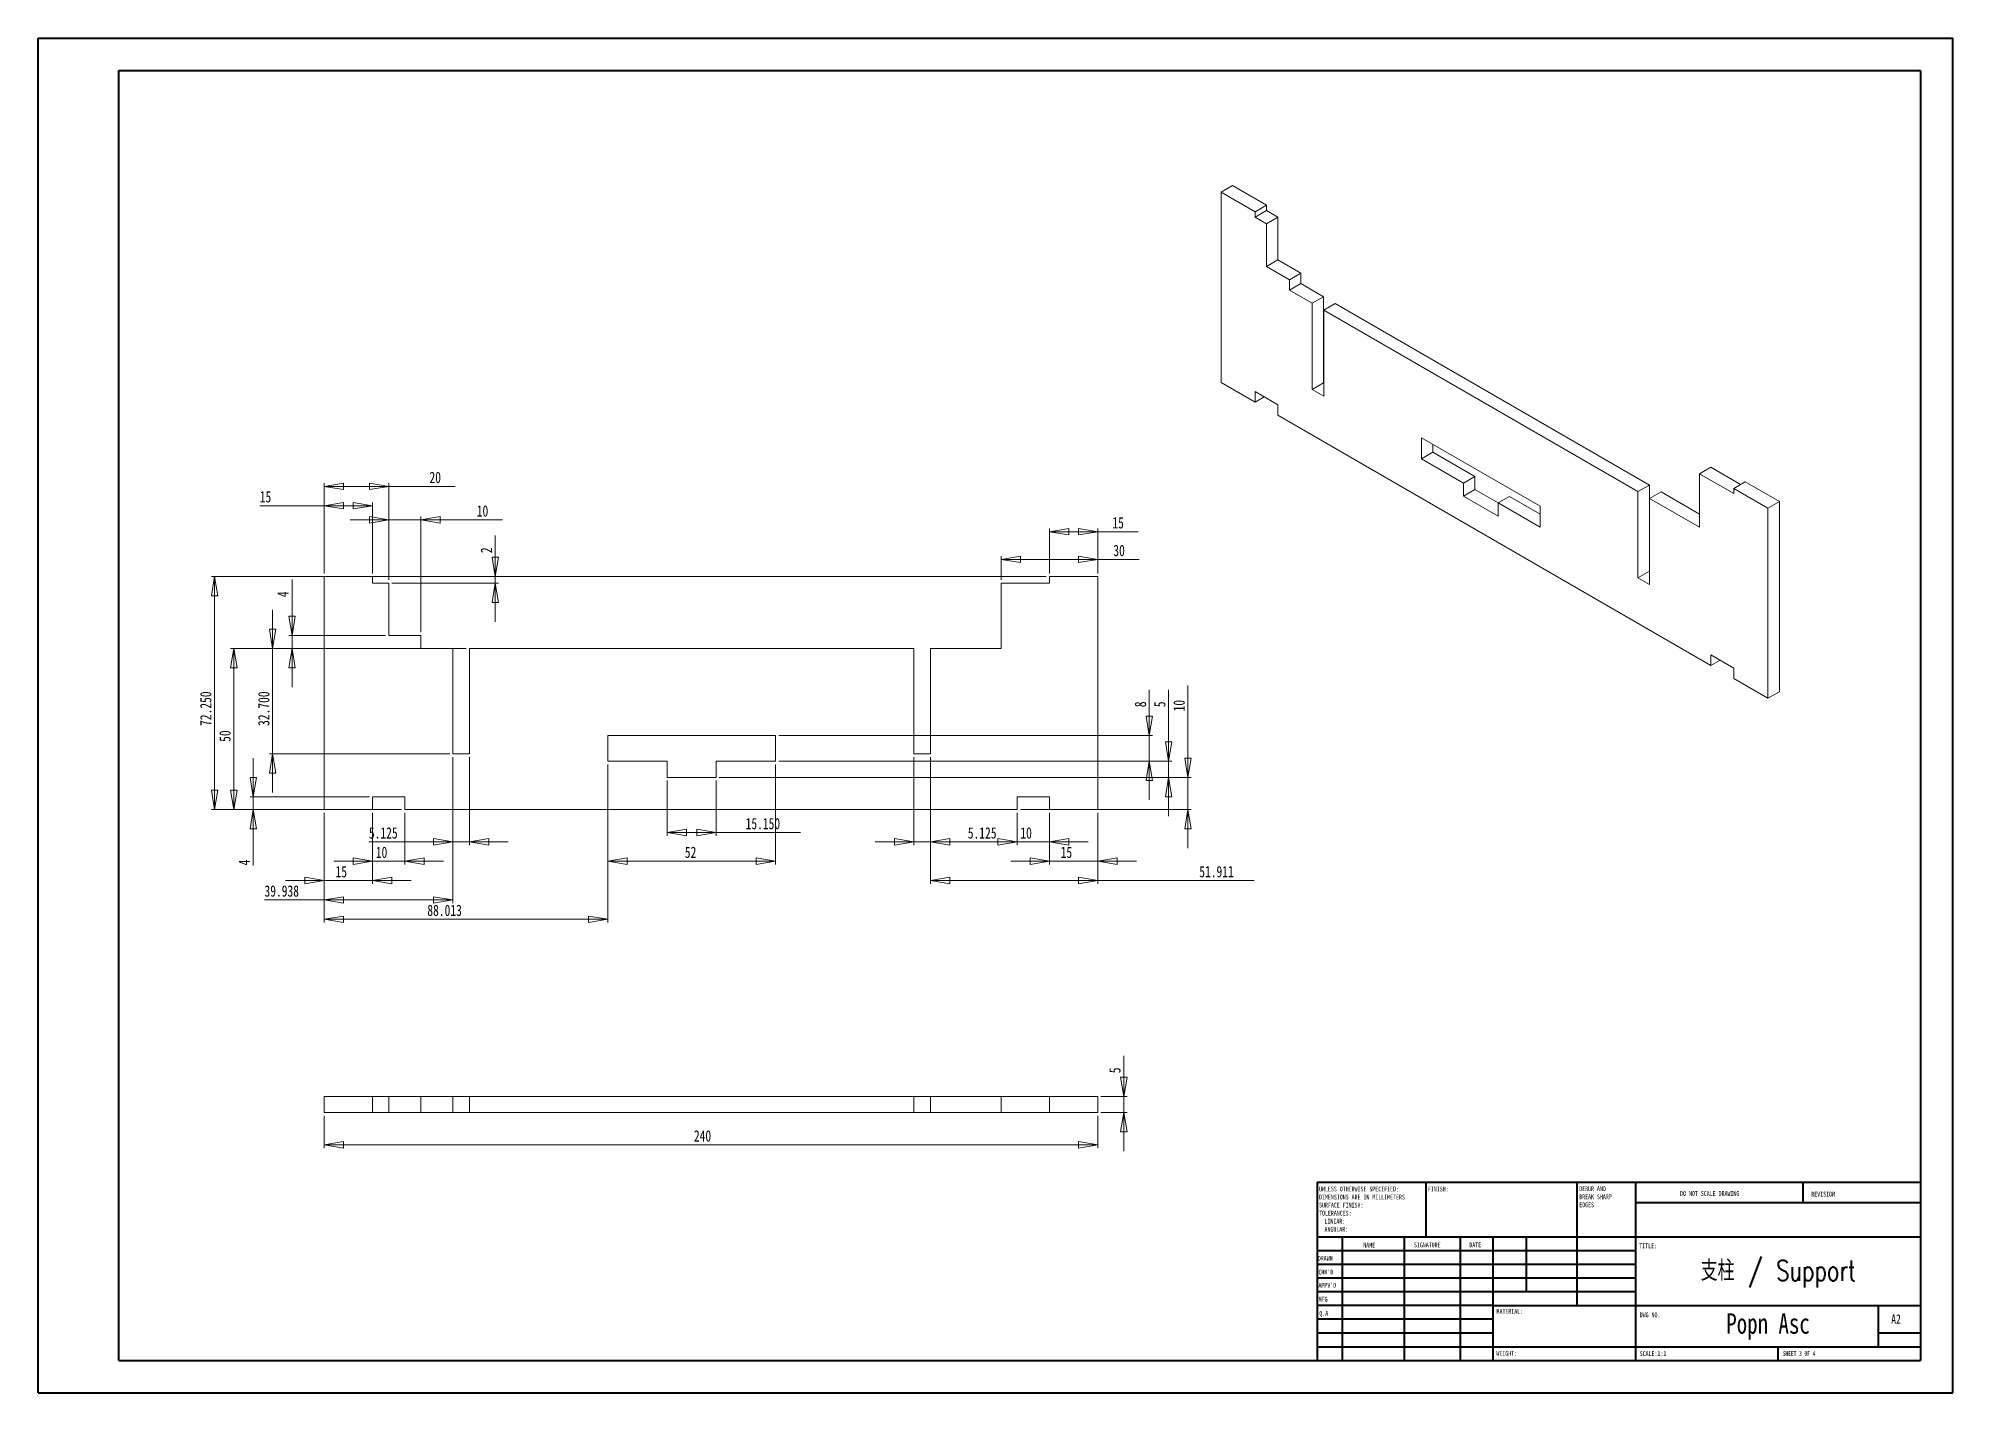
# Model space of a CAD drawing. Header units: millimetres. Extents: x 0 to 594, y 0 to 420.
import ezdxf

# ---------------------------------------------------------------- set-up
doc = ezdxf.new("R2010")
doc.units = ezdxf.units.MM
doc.styles.add('SLDTEXTSTYLE0', font='TXT', dxfattribs={"width": 0.75, "bigfont": 'bigfont'})
doc.styles.add('SLDTEXTSTYLE1', font='TXT', dxfattribs={"width": 0.75})
doc.styles.add('SLDTEXTSTYLE2', font='TXT', dxfattribs={"width": 0.6875})
doc.dimstyles.new('SLDDIMSTYLE0', dxfattribs={"dimtxt": 3.5, "dimasz": 6, "dimexe": 0, "dimexo": 0.0625, "dimgap": 0.875, "dimtad": 1, "dimrnd": 1e-09, "dimzin": 12, "dimdsep": 46, "dimtxsty": 'SLDTEXTSTYLE1', "dimblk1": 'CLOSED', "dimblk2": 'CLOSED', "dimsah": 1, "dimcen": 0.09, "dimadec": 0, "dimazin": 3, "dimtfac": 1, "dimtofl": 0, "dimtmove": 0, "dimatfit": 3, "dimldrblk": 'CLOSED', "dimfxl": 1, "dimfrac": 2, "dimtolj": 1, "dimtzin": 12, "dimarcsym": 0})
doc.dimstyles.new('SLDDIMSTYLE1', dxfattribs={"dimtxt": 3.5, "dimasz": 6, "dimexe": 0, "dimexo": 0.0625, "dimgap": 0.875, "dimtad": 1, "dimrnd": 1e-09, "dimzin": 4, "dimdsep": 46, "dimtxsty": 'SLDTEXTSTYLE1', "dimblk1": 'CLOSED', "dimblk2": 'CLOSED', "dimsah": 1, "dimcen": 0.09, "dimadec": 0, "dimazin": 1, "dimtfac": 1, "dimtofl": 0, "dimtmove": 0, "dimatfit": 3, "dimldrblk": 'CLOSED', "dimfxl": 1, "dimfrac": 2, "dimtolj": 1, "dimtzin": 12, "dimarcsym": 0})
doc.dimstyles.new('SLDDIMSTYLE2', dxfattribs={"dimtxt": 3.5, "dimasz": 6, "dimexe": 0, "dimexo": 0.0625, "dimgap": 0.875, "dimtad": 1, "dimrnd": 1e-09, "dimzin": 12, "dimdsep": 46, "dimtxsty": 'SLDTEXTSTYLE1', "dimblk1": 'CLOSED', "dimblk2": 'CLOSED', "dimsah": 1, "dimcen": 0.09, "dimadec": 0, "dimazin": 3, "dimtfac": 1, "dimtmove": 0, "dimatfit": 0, "dimldrblk": 'CLOSED', "dimfxl": 1, "dimfrac": 2, "dimtolj": 1, "dimtzin": 12, "dimarcsym": 0})
doc.dimstyles.new('SLDDIMSTYLE3', dxfattribs={"dimtxt": 3.5, "dimasz": 6, "dimexe": 0, "dimexo": 0.0625, "dimgap": 0.875, "dimtad": 1, "dimrnd": 1e-09, "dimzin": 4, "dimdsep": 46, "dimtxsty": 'SLDTEXTSTYLE1', "dimblk1": 'CLOSED', "dimblk2": 'CLOSED', "dimsah": 1, "dimcen": 0.09, "dimadec": 0, "dimazin": 1, "dimtfac": 1, "dimtmove": 0, "dimatfit": 0, "dimldrblk": 'CLOSED', "dimfxl": 1, "dimfrac": 2, "dimtolj": 1, "dimtzin": 12, "dimarcsym": 0})

# ---------------------------------------------------------------- blocks, each defined once
blk = doc.blocks.new('SW_NOTE_4')
at = {"color": 0, "linetype": 'Continuous', "lineweight": 0, "char_height": 1.5, "attachment_point": 1, "style": 'SLDTEXTSTYLE1'}
for s, insert in [('DEBUR AND', (0, 1.93)), ('BREAK SHARP', (0, -0.57)), ('EDGES', (0, -3.07))]:
    blk.add_mtext(s, dxfattribs=dict(at, insert=insert))
blk = doc.blocks.new('SW_NOTE_5')
at = {"color": 0, "linetype": 'Continuous', "lineweight": 0, "char_height": 1.5, "attachment_point": 1, "style": 'SLDTEXTSTYLE1'}
for s, insert in [('UNLESS OTHERWISE SPECIFIED:', (0, 1.93)), ('TOLERANCES:', (0, -5.57)), ('SURFACE FINISH:', (0, -3.07)), ('DIMENSIONS ARE IN MILLIMETERS', (0, -0.57)), ('ANGULAR:', (1.69, -10.57)), ('LINEAR:', (1.69, -8.07))]:
    blk.add_mtext(s, dxfattribs=dict(at, insert=insert))
blk = doc.blocks.new('_CLOSED')
at = {"color": 0, "linetype": 'ByBlock', "lineweight": -2}
for p, q in [((-1, 0.166667), (0, 0)), ((-1, 0.166667), (-1, -0.166667)), ((0, 0), (-1, -0.166667)), ((0, 0), (-1, 0))]:
    blk.add_line(p, q, dxfattribs=at)
blk = doc.blocks.new('*D4')
at = {"color": 7, "linetype": 'Continuous', "lineweight": 0}
for p, q in [((88.8, 275.28), (68.79, 275.28)), ((88.8, 254.28), (88.8, 276.28)), ((103.8, 275.28), (88.8, 275.28)), ((103.8, 254.28), (103.8, 276.28))]:
    blk.add_line(p, q, dxfattribs=at)
at = {"color": 7, "linetype": 'Continuous', "lineweight": 0, "xscale": 6, "yscale": 6, "rotation": 180}
blk.add_blockref('_CLOSED', (88.8, 275.28, -2.4), dxfattribs=at)
at = {"color": 7, "linetype": 'Continuous', "lineweight": 0, "xscale": 6, "yscale": 6}
blk.add_blockref('_CLOSED', (103.8, 275.28, -2.4), dxfattribs=at)
at = {"color": 7, "linetype": 'Continuous', "lineweight": 0, "insert": (68.79, 279.8, -2.4), "char_height": 3.5, "attachment_point": 1, "style": 'SLDTEXTSTYLE1'}
blk.add_mtext('15', dxfattribs=at)
blk = doc.blocks.new('*D5')
at = {"color": 7, "linetype": 'Continuous', "lineweight": 0}
for p, q in [((88.8, 254.28), (88.8, 282.28)), ((88.8, 281.28), (108.8, 281.28)), ((108.8, 252.28), (108.8, 282.28)), ((108.8, 281.28), (129.46, 281.28))]:
    blk.add_line(p, q, dxfattribs=at)
at = {"color": 7, "linetype": 'Continuous', "lineweight": 0, "xscale": 6, "yscale": 6, "rotation": 180}
blk.add_blockref('_CLOSED', (88.8, 281.28, -2.4), dxfattribs=at)
at = {"color": 7, "linetype": 'Continuous', "lineweight": 0, "xscale": 6, "yscale": 6}
blk.add_blockref('_CLOSED', (108.8, 281.28, -2.4), dxfattribs=at)
at = {"color": 7, "linetype": 'Continuous', "lineweight": 0, "insert": (121.45, 285.8, -2.4), "char_height": 3.5, "attachment_point": 1, "style": 'SLDTEXTSTYLE1'}
blk.add_mtext('20', dxfattribs=at)
blk = doc.blocks.new('*D6')
at = {"color": 7, "linetype": 'Continuous', "lineweight": 0}
for p, q in [((312.8, 253.28), (53.8, 253.28)), ((54.8, 181.03), (54.8, 253.28)), ((87.8, 181.03), (53.8, 181.03))]:
    blk.add_line(p, q, dxfattribs=at)
at = {"color": 7, "linetype": 'Continuous', "lineweight": 0, "xscale": 6, "yscale": 6}
for p, rotation in [((54.8, 253.28, -2.4), 90), ((54.8, 181.03, -2.4), 270)]:
    blk.add_blockref('_CLOSED', p, dxfattribs=dict(at, rotation=rotation))
at = {"color": 7, "linetype": 'Continuous', "lineweight": 0, "insert": (50.28, 206.97, -2.4), "char_height": 3.5, "attachment_point": 1, "rotation": 90, "style": 'SLDTEXTSTYLE1'}
blk.add_mtext('72.250', dxfattribs=at)
blk = doc.blocks.new('*D7')
at = {"color": 7, "linetype": 'Continuous', "lineweight": 0}
for p, q in [((176.81, 195.03), (176.81, 164.03)), ((228.81, 195.03), (228.81, 164.03)), ((176.81, 165.03), (228.81, 165.03))]:
    blk.add_line(p, q, dxfattribs=at)
at = {"color": 7, "linetype": 'Continuous', "lineweight": 0, "xscale": 6, "yscale": 6, "rotation": 180}
blk.add_blockref('_CLOSED', (176.81, 165.03, -2.4), dxfattribs=at)
at = {"color": 7, "linetype": 'Continuous', "lineweight": 0, "xscale": 6, "yscale": 6}
blk.add_blockref('_CLOSED', (228.81, 165.03, -2.4), dxfattribs=at)
at = {"color": 7, "linetype": 'Continuous', "lineweight": 0, "insert": (200.68, 169.55, -2.4), "char_height": 3.5, "attachment_point": 1, "style": 'SLDTEXTSTYLE1'}
blk.add_mtext('52', dxfattribs=at)
blk = doc.blocks.new('*D8')
at = {"color": 7, "linetype": 'Continuous', "lineweight": 0}
for p, q in [((195.23, 190.03), (195.23, 172.94)), ((210.38, 190.03), (210.38, 172.94)), ((195.23, 173.94), (210.38, 173.94)), ((210.38, 173.94), (236.62, 173.94))]:
    blk.add_line(p, q, dxfattribs=at)
at = {"color": 7, "linetype": 'Continuous', "lineweight": 0, "xscale": 6, "yscale": 6, "rotation": 180}
blk.add_blockref('_CLOSED', (195.23, 173.94, -2.4), dxfattribs=at)
at = {"color": 7, "linetype": 'Continuous', "lineweight": 0, "xscale": 6, "yscale": 6}
blk.add_blockref('_CLOSED', (210.38, 173.94, -2.4), dxfattribs=at)
at = {"color": 7, "linetype": 'Continuous', "lineweight": 0, "insert": (219.55, 178.45, -2.4), "char_height": 3.5, "attachment_point": 1, "style": 'SLDTEXTSTYLE1'}
blk.add_mtext('15.150', dxfattribs=at)
blk = doc.blocks.new('*D9')
at = {"color": 7, "linetype": 'Continuous', "lineweight": 0}
for p, q in [((344.8, 204.03), (344.8, 218.22)), ((229.81, 204.03), (345.8, 204.03)), ((344.8, 196.03), (344.8, 204.03)), ((229.81, 196.03), (345.8, 196.03)), ((344.8, 196.03), (344.8, 184.03))]:
    blk.add_line(p, q, dxfattribs=at)
at = {"color": 7, "linetype": 'Continuous', "lineweight": 0, "xscale": 6, "yscale": 6}
for p, rotation in [((344.8, 204.03, -2.4), 270), ((344.8, 196.03, -2.4), 90)]:
    blk.add_blockref('_CLOSED', p, dxfattribs=dict(at, rotation=rotation))
at = {"color": 7, "linetype": 'Continuous', "lineweight": 0, "insert": (340.28, 212.79, -2.4), "char_height": 3.5, "attachment_point": 1, "rotation": 90, "style": 'SLDTEXTSTYLE1'}
blk.add_mtext('8', dxfattribs=at)
blk = doc.blocks.new('*D10')
at = {"color": 7, "linetype": 'Continuous', "lineweight": 0}
for p, q in [((350.8, 196.03), (350.8, 218.22)), ((229.81, 196.03), (351.8, 196.03)), ((350.8, 191.03), (350.8, 196.03)), ((211.38, 191.03), (351.8, 191.03)), ((350.8, 191.03), (350.8, 179.03))]:
    blk.add_line(p, q, dxfattribs=at)
at = {"color": 7, "linetype": 'Continuous', "lineweight": 0, "xscale": 6, "yscale": 6}
for p, rotation in [((350.8, 196.03, -2.4), 270), ((350.8, 191.03, -2.4), 90)]:
    blk.add_blockref('_CLOSED', p, dxfattribs=dict(at, rotation=rotation))
at = {"color": 7, "linetype": 'Continuous', "lineweight": 0, "insert": (346.28, 212.79, -2.4), "char_height": 3.5, "attachment_point": 1, "rotation": 90, "style": 'SLDTEXTSTYLE1'}
blk.add_mtext('5', dxfattribs=at)
blk = doc.blocks.new('*D11')
at = {"color": 7, "linetype": 'Continuous', "lineweight": 0}
for p, q in [((356.8, 191.03), (356.8, 219.51)), ((211.38, 191.03), (357.8, 191.03)), ((356.8, 191.03), (356.8, 181.03)), ((304.8, 181.03), (357.8, 181.03)), ((356.8, 181.03), (356.8, 169.03))]:
    blk.add_line(p, q, dxfattribs=at)
at = {"color": 7, "linetype": 'Continuous', "lineweight": 0, "xscale": 6, "yscale": 6}
for p, rotation in [((356.8, 191.03, -2.4), 270), ((356.8, 181.03, -2.4), 90)]:
    blk.add_blockref('_CLOSED', p, dxfattribs=dict(at, rotation=rotation))
at = {"color": 7, "linetype": 'Continuous', "lineweight": 0, "insert": (352.28, 211.49, -2.4), "char_height": 3.5, "attachment_point": 1, "rotation": 90, "style": 'SLDTEXTSTYLE1'}
blk.add_mtext('10', dxfattribs=at)
blk = doc.blocks.new('*D12')
at = {"color": 7, "linetype": 'Continuous', "lineweight": 0}
for p, q in [((176.81, 195.03), (176.81, 146.03)), ((88.8, 180.03), (88.8, 146.03)), ((176.81, 147.03), (88.8, 147.03))]:
    blk.add_line(p, q, dxfattribs=at)
at = {"color": 7, "linetype": 'Continuous', "lineweight": 0, "xscale": 6, "yscale": 6, "rotation": 180}
blk.add_blockref('_CLOSED', (88.8, 147.03, -2.4), dxfattribs=at)
at = {"color": 7, "linetype": 'Continuous', "lineweight": 0, "xscale": 6, "yscale": 6}
blk.add_blockref('_CLOSED', (176.81, 147.03, -2.4), dxfattribs=at)
at = {"color": 7, "linetype": 'Continuous', "lineweight": 0, "insert": (120.79, 151.55, -2.4), "char_height": 3.5, "attachment_point": 1, "style": 'SLDTEXTSTYLE1'}
blk.add_mtext('88.013', dxfattribs=at)
blk = doc.blocks.new('*D13')
at = {"color": 7, "linetype": 'Continuous', "lineweight": 0}
for p, q in [((108.8, 270.88), (96.8, 270.88)), ((108.8, 252.28), (108.8, 271.88)), ((118.8, 270.88), (108.8, 270.88)), ((118.8, 236.03), (118.8, 271.88)), ((118.8, 270.88), (144.14, 270.88))]:
    blk.add_line(p, q, dxfattribs=at)
at = {"color": 7, "linetype": 'Continuous', "lineweight": 0, "xscale": 6, "yscale": 6}
blk.add_blockref('_CLOSED', (108.8, 270.88, -2.4), dxfattribs=at)
at = {"color": 7, "linetype": 'Continuous', "lineweight": 0, "xscale": 6, "yscale": 6, "rotation": 180}
blk.add_blockref('_CLOSED', (118.8, 270.88, -2.4), dxfattribs=at)
at = {"color": 7, "linetype": 'Continuous', "lineweight": 0, "insert": (136.12, 275.4, -2.4), "char_height": 3.5, "attachment_point": 1, "style": 'SLDTEXTSTYLE1'}
blk.add_mtext('10', dxfattribs=at)
blk = doc.blocks.new('*D14')
at = {"color": 7, "linetype": 'Continuous', "lineweight": 0}
for p, q in [((298.8, 252.28), (298.8, 259.63)), ((298.8, 258.63), (328.8, 258.63)), ((328.8, 254.28), (328.8, 259.63)), ((328.8, 258.63), (341.66, 258.63))]:
    blk.add_line(p, q, dxfattribs=at)
at = {"color": 7, "linetype": 'Continuous', "lineweight": 0, "xscale": 6, "yscale": 6, "rotation": 180}
blk.add_blockref('_CLOSED', (298.8, 258.63, -2.4), dxfattribs=at)
at = {"color": 7, "linetype": 'Continuous', "lineweight": 0, "xscale": 6, "yscale": 6}
blk.add_blockref('_CLOSED', (328.8, 258.63, -2.4), dxfattribs=at)
at = {"color": 7, "linetype": 'Continuous', "lineweight": 0, "insert": (333.64, 263.14, -2.4), "char_height": 3.5, "attachment_point": 1, "style": 'SLDTEXTSTYLE1'}
blk.add_mtext('30', dxfattribs=at)
blk = doc.blocks.new('*D15')
at = {"color": 7, "linetype": 'Continuous', "lineweight": 0}
for p, q in [((313.8, 254.28), (313.8, 268.22)), ((328.8, 254.28), (328.8, 268.22)), ((328.8, 267.22), (313.8, 267.22)), ((328.8, 267.22), (341.36, 267.22))]:
    blk.add_line(p, q, dxfattribs=at)
at = {"color": 7, "linetype": 'Continuous', "lineweight": 0, "xscale": 6, "yscale": 6, "rotation": 180}
blk.add_blockref('_CLOSED', (313.8, 267.22, -2.4), dxfattribs=at)
at = {"color": 7, "linetype": 'Continuous', "lineweight": 0, "xscale": 6, "yscale": 6}
blk.add_blockref('_CLOSED', (328.8, 267.22, -2.4), dxfattribs=at)
at = {"color": 7, "linetype": 'Continuous', "lineweight": 0, "insert": (333.34, 271.73, -2.4), "char_height": 3.5, "attachment_point": 1, "style": 'SLDTEXTSTYLE1'}
blk.add_mtext('15', dxfattribs=at)
blk = doc.blocks.new('*D16')
at = {"color": 7, "linetype": 'Continuous', "lineweight": 0}
for p, q in [((276.89, 197.33), (276.89, 158.03)), ((328.8, 180.03), (328.8, 158.03)), ((276.89, 159.03), (328.8, 159.03)), ((328.8, 159.03), (377.36, 159.03))]:
    blk.add_line(p, q, dxfattribs=at)
at = {"color": 7, "linetype": 'Continuous', "lineweight": 0, "xscale": 6, "yscale": 6, "rotation": 180}
blk.add_blockref('_CLOSED', (276.89, 159.03, -2.4), dxfattribs=at)
at = {"color": 7, "linetype": 'Continuous', "lineweight": 0, "xscale": 6, "yscale": 6}
blk.add_blockref('_CLOSED', (328.8, 159.03, -2.4), dxfattribs=at)
at = {"color": 7, "linetype": 'Continuous', "lineweight": 0, "insert": (360.29, 163.55, -2.4), "char_height": 3.5, "attachment_point": 1, "style": 'SLDTEXTSTYLE1'}
blk.add_mtext('51.911', dxfattribs=at)
blk = doc.blocks.new('*D17')
at = {"color": 7, "linetype": 'Continuous', "lineweight": 0}
for p, q in [((128.73, 197.33), (128.73, 152.03)), ((88.8, 180.03), (88.8, 152.03)), ((88.8, 153.03), (70.25, 153.03)), ((128.73, 153.03), (88.8, 153.03))]:
    blk.add_line(p, q, dxfattribs=at)
at = {"color": 7, "linetype": 'Continuous', "lineweight": 0, "xscale": 6, "yscale": 6, "rotation": 180}
blk.add_blockref('_CLOSED', (88.8, 153.03, -2.4), dxfattribs=at)
at = {"color": 7, "linetype": 'Continuous', "lineweight": 0, "xscale": 6, "yscale": 6}
blk.add_blockref('_CLOSED', (128.73, 153.03, -2.4), dxfattribs=at)
at = {"color": 7, "linetype": 'Continuous', "lineweight": 0, "insert": (70.25, 157.55, -2.4), "char_height": 3.5, "attachment_point": 1, "style": 'SLDTEXTSTYLE1'}
blk.add_mtext('39.938', dxfattribs=at)
blk = doc.blocks.new('*D18')
at = {"color": 7, "linetype": 'Continuous', "lineweight": 0}
for p, q in [((128.73, 197.33), (128.73, 170.03)), ((133.86, 197.33), (133.86, 170.03)), ((128.73, 171.03), (102.66, 171.03)), ((133.86, 171.03), (128.73, 171.03)), ((133.86, 171.03), (145.86, 171.03))]:
    blk.add_line(p, q, dxfattribs=at)
at = {"color": 7, "linetype": 'Continuous', "lineweight": 0, "xscale": 6, "yscale": 6}
blk.add_blockref('_CLOSED', (128.73, 171.03, -2.4), dxfattribs=at)
at = {"color": 7, "linetype": 'Continuous', "lineweight": 0, "xscale": 6, "yscale": 6, "rotation": 180}
blk.add_blockref('_CLOSED', (133.86, 171.03, -2.4), dxfattribs=at)
at = {"color": 7, "linetype": 'Continuous', "lineweight": 0, "insert": (102.66, 175.55, -2.4), "char_height": 3.5, "attachment_point": 1, "style": 'SLDTEXTSTYLE1'}
blk.add_mtext('5.125', dxfattribs=at)
blk = doc.blocks.new('*D19')
at = {"color": 7, "linetype": 'Continuous', "lineweight": 0}
for p, q in [((271.76, 197.33), (271.76, 170.03)), ((276.89, 197.33), (276.89, 170.03)), ((271.76, 171.03), (259.76, 171.03)), ((276.89, 171.03), (271.76, 171.03)), ((276.89, 171.03), (302.96, 171.03))]:
    blk.add_line(p, q, dxfattribs=at)
at = {"color": 7, "linetype": 'Continuous', "lineweight": 0, "xscale": 6, "yscale": 6}
blk.add_blockref('_CLOSED', (271.76, 171.03, -2.4), dxfattribs=at)
at = {"color": 7, "linetype": 'Continuous', "lineweight": 0, "xscale": 6, "yscale": 6, "rotation": 180}
blk.add_blockref('_CLOSED', (276.89, 171.03, -2.4), dxfattribs=at)
at = {"color": 7, "linetype": 'Continuous', "lineweight": 0, "insert": (288.48, 175.55, -2.4), "char_height": 3.5, "attachment_point": 1, "style": 'SLDTEXTSTYLE1'}
blk.add_mtext('5.125', dxfattribs=at)
blk = doc.blocks.new('*D20')
at = {"color": 7, "linetype": 'Continuous', "lineweight": 0}
for p, q in [((72.8, 231.03), (72.8, 243.03)), ((117.8, 231.03), (71.8, 231.03)), ((72.8, 231.03), (72.8, 198.33)), ((127.73, 198.33), (71.8, 198.33)), ((72.8, 198.33), (72.8, 186.33))]:
    blk.add_line(p, q, dxfattribs=at)
at = {"color": 7, "linetype": 'Continuous', "lineweight": 0, "xscale": 6, "yscale": 6}
for p, rotation in [((72.8, 231.03, -2.4), 270), ((72.8, 198.33, -2.4), 90)]:
    blk.add_blockref('_CLOSED', p, dxfattribs=dict(at, rotation=rotation))
at = {"color": 7, "linetype": 'Continuous', "lineweight": 0, "insert": (68.28, 206.97, -2.4), "char_height": 3.5, "attachment_point": 1, "rotation": 90, "style": 'SLDTEXTSTYLE1'}
blk.add_mtext('32.700', dxfattribs=at)
blk = doc.blocks.new('*D21')
at = {"color": 7, "linetype": 'Continuous', "lineweight": 0}
for p, q in [((78.8, 235.03), (78.8, 252.34)), ((107.8, 235.03), (77.8, 235.03)), ((78.8, 231.03), (78.8, 235.03)), ((117.8, 231.03), (77.8, 231.03)), ((78.8, 231.03), (78.8, 219.03))]:
    blk.add_line(p, q, dxfattribs=at)
at = {"color": 7, "linetype": 'Continuous', "lineweight": 0, "xscale": 6, "yscale": 6}
for p, rotation in [((78.8, 235.03, -2.4), 270), ((78.8, 231.03, -2.4), 90)]:
    blk.add_blockref('_CLOSED', p, dxfattribs=dict(at, rotation=rotation))
at = {"color": 7, "linetype": 'Continuous', "lineweight": 0, "insert": (74.28, 246.91, -2.4), "char_height": 3.5, "attachment_point": 1, "rotation": 90, "style": 'SLDTEXTSTYLE1'}
blk.add_mtext('4', dxfattribs=at)
blk = doc.blocks.new('*D22')
at = {"color": 7, "linetype": 'Continuous', "lineweight": 0}
for p, q in [((141.88, 253.28), (141.88, 266)), ((104.8, 253.28), (142.88, 253.28)), ((109.8, 251.28), (142.88, 251.28)), ((141.88, 251.28), (141.88, 253.28)), ((141.88, 251.28), (141.88, 239.28))]:
    blk.add_line(p, q, dxfattribs=at)
at = {"color": 7, "linetype": 'Continuous', "lineweight": 0, "xscale": 6, "yscale": 6}
for p, rotation in [((141.88, 253.28, -2.4), 270), ((141.88, 251.28, -2.4), 90)]:
    blk.add_blockref('_CLOSED', p, dxfattribs=dict(at, rotation=rotation))
at = {"color": 7, "linetype": 'Continuous', "lineweight": 0, "insert": (137.36, 260.57, -2.4), "char_height": 3.5, "attachment_point": 1, "rotation": 90, "style": 'SLDTEXTSTYLE1'}
blk.add_mtext('2', dxfattribs=at)
blk = doc.blocks.new('*D23')
at = {"color": 7, "linetype": 'Continuous', "lineweight": 0}
for p, q in [((103.8, 180.03), (103.8, 164.03)), ((113.8, 180.03), (113.8, 164.03)), ((103.8, 165.03), (91.8, 165.03)), ((113.8, 165.03), (103.8, 165.03)), ((113.8, 165.03), (125.8, 165.03))]:
    blk.add_line(p, q, dxfattribs=at)
at = {"color": 7, "linetype": 'Continuous', "lineweight": 0, "xscale": 6, "yscale": 6}
blk.add_blockref('_CLOSED', (103.8, 165.03, -2.4), dxfattribs=at)
at = {"color": 7, "linetype": 'Continuous', "lineweight": 0, "xscale": 6, "yscale": 6, "rotation": 180}
blk.add_blockref('_CLOSED', (113.8, 165.03, -2.4), dxfattribs=at)
at = {"color": 7, "linetype": 'Continuous', "lineweight": 0, "insert": (104.79, 169.55, -2.4), "char_height": 3.5, "attachment_point": 1, "style": 'SLDTEXTSTYLE1'}
blk.add_mtext('10', dxfattribs=at)
blk = doc.blocks.new('*D24')
at = {"color": 7, "linetype": 'Continuous', "lineweight": 0}
for p, q in [((303.8, 180.03), (303.8, 170.03)), ((313.8, 180.03), (313.8, 170.03)), ((303.8, 171.03), (291.8, 171.03)), ((313.8, 171.03), (303.8, 171.03)), ((313.8, 171.03), (325.8, 171.03))]:
    blk.add_line(p, q, dxfattribs=at)
at = {"color": 7, "linetype": 'Continuous', "lineweight": 0, "xscale": 6, "yscale": 6}
blk.add_blockref('_CLOSED', (303.8, 171.03, -2.4), dxfattribs=at)
at = {"color": 7, "linetype": 'Continuous', "lineweight": 0, "xscale": 6, "yscale": 6, "rotation": 180}
blk.add_blockref('_CLOSED', (313.8, 171.03, -2.4), dxfattribs=at)
at = {"color": 7, "linetype": 'Continuous', "lineweight": 0, "insert": (304.79, 175.55, -2.4), "char_height": 3.5, "attachment_point": 1, "style": 'SLDTEXTSTYLE1'}
blk.add_mtext('10', dxfattribs=at)
blk = doc.blocks.new('*D25')
at = {"color": 7, "linetype": 'Continuous', "lineweight": 0}
for p, q in [((66.8, 185.03), (66.8, 197.03)), ((102.8, 185.03), (65.8, 185.03)), ((66.8, 185.03), (66.8, 181.03)), ((87.8, 181.03), (65.8, 181.03)), ((66.8, 181.03), (66.8, 163.73))]:
    blk.add_line(p, q, dxfattribs=at)
at = {"color": 7, "linetype": 'Continuous', "lineweight": 0, "xscale": 6, "yscale": 6}
for p, rotation in [((66.8, 185.03, -2.4), 270), ((66.8, 181.03, -2.4), 90)]:
    blk.add_blockref('_CLOSED', p, dxfattribs=dict(at, rotation=rotation))
at = {"color": 7, "linetype": 'Continuous', "lineweight": 0, "insert": (62.28, 163.73, -2.4), "char_height": 3.5, "attachment_point": 1, "rotation": 90, "style": 'SLDTEXTSTYLE1'}
blk.add_mtext('4', dxfattribs=at)
blk = doc.blocks.new('*D26')
at = {"color": 7, "linetype": 'Continuous', "lineweight": 0}
for p, q in [((313.8, 180.03), (313.8, 164.03)), ((328.8, 180.03), (328.8, 164.03)), ((313.8, 165.03), (301.8, 165.03)), ((313.8, 165.03), (328.8, 165.03)), ((328.8, 165.03), (340.8, 165.03))]:
    blk.add_line(p, q, dxfattribs=at)
at = {"color": 7, "linetype": 'Continuous', "lineweight": 0, "xscale": 6, "yscale": 6}
blk.add_blockref('_CLOSED', (313.8, 165.03, -2.4), dxfattribs=at)
at = {"color": 7, "linetype": 'Continuous', "lineweight": 0, "xscale": 6, "yscale": 6, "rotation": 180}
blk.add_blockref('_CLOSED', (328.8, 165.03, -2.4), dxfattribs=at)
at = {"color": 7, "linetype": 'Continuous', "lineweight": 0, "insert": (317.29, 169.55, -2.4), "char_height": 3.5, "attachment_point": 1, "style": 'SLDTEXTSTYLE1'}
blk.add_mtext('15', dxfattribs=at)
blk = doc.blocks.new('*D27')
at = {"color": 7, "linetype": 'Continuous', "lineweight": 0}
for p, q in [((88.8, 180.03), (88.8, 158.03)), ((103.8, 180.03), (103.8, 158.03)), ((88.8, 159.03), (76.8, 159.03)), ((88.8, 159.03), (103.8, 159.03)), ((103.8, 159.03), (115.8, 159.03))]:
    blk.add_line(p, q, dxfattribs=at)
at = {"color": 7, "linetype": 'Continuous', "lineweight": 0, "xscale": 6, "yscale": 6}
blk.add_blockref('_CLOSED', (88.8, 159.03, -2.4), dxfattribs=at)
at = {"color": 7, "linetype": 'Continuous', "lineweight": 0, "xscale": 6, "yscale": 6, "rotation": 180}
blk.add_blockref('_CLOSED', (103.8, 159.03, -2.4), dxfattribs=at)
at = {"color": 7, "linetype": 'Continuous', "lineweight": 0, "insert": (92.29, 163.55, -2.4), "char_height": 3.5, "attachment_point": 1, "style": 'SLDTEXTSTYLE1'}
blk.add_mtext('15', dxfattribs=at)
blk = doc.blocks.new('*D28')
at = {"color": 7, "linetype": 'Continuous', "lineweight": 0}
for p, q in [((132.86, 231.03), (59.76, 231.03)), ((60.76, 231.03), (60.76, 181.03)), ((112.8, 181.03), (59.76, 181.03))]:
    blk.add_line(p, q, dxfattribs=at)
at = {"color": 7, "linetype": 'Continuous', "lineweight": 0, "xscale": 6, "yscale": 6}
for p, rotation in [((60.76, 231.03, -2.4), 90), ((60.76, 181.03, -2.4), 270)]:
    blk.add_blockref('_CLOSED', p, dxfattribs=dict(at, rotation=rotation))
at = {"color": 7, "linetype": 'Continuous', "lineweight": 0, "insert": (56.25, 202.03, -2.4), "char_height": 3.5, "attachment_point": 1, "rotation": 90, "style": 'SLDTEXTSTYLE1'}
blk.add_mtext('50', dxfattribs=at)
blk = doc.blocks.new('*D29')
at = {"color": 7, "linetype": 'Continuous', "lineweight": 0}
for p, q in [((336.89, 92.08), (336.89, 104.71)), ((329.8, 92.08), (337.89, 92.08)), ((336.89, 87.08), (336.89, 92.08)), ((329.8, 87.08), (337.89, 87.08)), ((336.89, 87.08), (336.89, 75.08))]:
    blk.add_line(p, q, dxfattribs=at)
at = {"color": 7, "linetype": 'Continuous', "lineweight": 0, "xscale": 6, "yscale": 6}
for p, rotation in [((336.89, 92.08, -34.4), 270), ((336.89, 87.08, -34.4), 90)]:
    blk.add_blockref('_CLOSED', p, dxfattribs=dict(at, rotation=rotation))
at = {"color": 7, "linetype": 'Continuous', "lineweight": 0, "insert": (332.37, 99.28, -34.4), "char_height": 3.5, "attachment_point": 1, "rotation": 90, "style": 'SLDTEXTSTYLE1'}
blk.add_mtext('5', dxfattribs=at)
blk = doc.blocks.new('*D30')
at = {"color": 7, "linetype": 'Continuous', "lineweight": 0}
for p, q in [((88.8, 86.08), (88.8, 76.08)), ((328.8, 86.08), (328.8, 76.08)), ((328.8, 77.08), (88.8, 77.08))]:
    blk.add_line(p, q, dxfattribs=at)
at = {"color": 7, "linetype": 'Continuous', "lineweight": 0, "xscale": 6, "yscale": 6, "rotation": 180}
blk.add_blockref('_CLOSED', (88.8, 77.08, -34.4), dxfattribs=at)
at = {"color": 7, "linetype": 'Continuous', "lineweight": 0, "xscale": 6, "yscale": 6}
blk.add_blockref('_CLOSED', (328.8, 77.08, -34.4), dxfattribs=at)
at = {"color": 7, "linetype": 'Continuous', "lineweight": 0, "insert": (203.5, 81.6, -34.4), "char_height": 3.5, "attachment_point": 1, "style": 'SLDTEXTSTYLE1'}
blk.add_mtext('240', dxfattribs=at)

msp = doc.modelspace()

# ---------------------------------------------------------------- linework, layer by layer
at = {"color": 7, "linetype": 'Continuous', "lineweight": 40}
for p, q in [((0.079, 0.215), (0.079, 420.215)), ((0.079, 420.215), (594.079, 420.215)), ((594.079, 0.215), (594.079, 420.215)), ((25.079, 10.215), (25.079, 410.215)), ((25.079, 410.215), (584.079, 410.215)), ((584.079, 410.215), (584.079, 10.215)), ((396.879, 65.465), (584.079, 65.465)), ((396.879, 65.465), (396.879, 10.215)), ((430.679, 48.465), (430.679, 65.465)), ((477.479, 65.465), (477.479, 27.215)), ((495.679, 65.465), (495.679, 10.215)), ((547.679, 59.09), (547.679, 65.465)), ((584.079, 59.09), (495.679, 59.09)), ((584.079, 48.465), (396.879, 48.465)), ((404.679, 48.465), (404.679, 10.215)), ((423.87, 48.465), (423.87, 10.215)), ((441.278, 48.465), (441.278, 10.215)), ((451.479, 10.215), (451.479, 48.465)), ((461.879, 31.465), (461.879, 48.465)), ((495.679, 44.215), (396.879, 44.215)), ((495.679, 39.965), (396.879, 39.965)), ((495.679, 35.715), (396.879, 35.715)), ((495.679, 31.465), (396.879, 31.465)), ((451.479, 27.215), (396.879, 27.215)), ((451.479, 27.215), (584.079, 27.215)), ((571.079, 14.465), (571.079, 27.215)), ((451.479, 22.965), (396.879, 22.965)), ((451.479, 18.715), (396.879, 18.715)), ((584.079, 18.715), (571.079, 18.715)), ((396.879, 14.465), (584.079, 14.465)), ((539.879, 10.215), (539.879, 14.465)), ((25.079, 10.215), (584.079, 10.215)), ((0.079, 0.215), (594.079, 0.215))]:
    msp.add_line(p, q, dxfattribs=at)
at = {"color": 7, "linetype": 'Continuous', "lineweight": 15}
for p, q in [((367.048, 372.505), (370.584, 374.546)), ((381.19, 368.423), (370.584, 374.546)), ((367.048, 372.505), (367.048, 313.51)), ((377.655, 366.382), (367.048, 372.505)), ((377.655, 366.382), (381.19, 368.423)), ((381.19, 366.79), (381.19, 368.423)), ((377.655, 364.749), (381.19, 366.79)), ((377.655, 364.749), (377.655, 366.382)), ((381.19, 362.708), (377.655, 364.749)), ((384.726, 364.749), (381.19, 366.79)), ((381.19, 362.708), (384.726, 364.749)), ((381.19, 349.44), (381.19, 362.708)), ((384.726, 351.481), (384.726, 364.749)), ((381.19, 349.44), (384.726, 351.481)), ((391.797, 347.398), (384.726, 351.481)), ((388.262, 345.357), (381.19, 349.44)), ((388.262, 345.357), (391.797, 347.398)), ((388.262, 342.091), (388.262, 345.357)), ((391.797, 344.132), (391.797, 347.398)), ((388.262, 342.091), (391.797, 344.132)), ((395.288, 338.035), (388.262, 342.091)), ((398.824, 340.076), (391.797, 344.132)), ((395.288, 338.035), (398.824, 340.076)), ((398.824, 340.076), (398.824, 313.375)), ((395.288, 338.035), (395.288, 311.334)), ((402.448, 337.984), (398.912, 335.943)), ((398.912, 309.242), (398.912, 335.943)), ((496.423, 279.651), (398.912, 335.943)), ((499.959, 281.692), (402.448, 337.984)), ((367.048, 313.51), (377.655, 307.387)), ((384.726, 306.571), (377.655, 310.653)), ((377.655, 310.653), (377.655, 307.387)), ((380.484, 309.02), (377.655, 307.387)), ((395.288, 311.334), (398.824, 313.375)), ((398.912, 309.242), (395.288, 311.334)), ((398.912, 313.324), (398.824, 313.375)), ((384.726, 303.305), (384.726, 306.571)), ((384.726, 303.305), (519.076, 225.747)), ((429.283, 296.363), (466.053, 275.137)), ((429.283, 289.831), (429.283, 296.363)), ((429.283, 289.831), (432.819, 291.872)), ((432.819, 291.872), (432.819, 294.322)), ((445.847, 284.351), (432.819, 291.872)), ((442.312, 282.31), (429.283, 289.831)), ((515.541, 285.15), (519.076, 287.191)), ((515.541, 285.15), (515.541, 268.615)), ((526.147, 279.026), (515.541, 285.15)), ((528.268, 281.884), (519.076, 287.191)), ((442.312, 282.31), (445.847, 284.351)), ((442.312, 278.227), (442.312, 282.31)), ((442.312, 278.227), (445.847, 280.268)), ((445.847, 280.268), (445.847, 284.351)), ((453.024, 276.125), (445.847, 280.268)), ((496.423, 279.651), (499.959, 281.692)), ((496.423, 279.651), (496.423, 252.95)), ((499.959, 281.692), (499.959, 254.991)), ((503.583, 279.6), (500.047, 277.559)), ((515.541, 272.697), (503.583, 279.6)), ((526.147, 280.66), (529.683, 282.701)), ((536.754, 274.536), (526.147, 280.66)), ((526.147, 280.66), (526.147, 279.026)), ((540.29, 276.578), (529.683, 282.701)), ((453.024, 272.043), (442.312, 278.227)), ((453.024, 276.126), (456.56, 278.167)), ((453.024, 276.126), (453.024, 272.043)), ((466.053, 268.605), (453.024, 276.126)), ((466.053, 272.687), (456.56, 278.167)), ((466.053, 275.137), (466.053, 268.605)), ((500.047, 250.858), (500.047, 277.559)), ((515.541, 268.615), (500.047, 277.559)), ((536.754, 274.536), (540.29, 276.578)), ((536.754, 215.541), (536.754, 274.536)), ((540.29, 217.582), (540.29, 276.578)), ((88.796, 253.285), (88.796, 181.035)), ((103.796, 253.285), (88.796, 253.285)), ((103.796, 251.285), (103.796, 253.285)), ((108.796, 251.285), (103.796, 251.285)), ((108.796, 235.035), (108.796, 251.285)), ((313.796, 251.285), (298.796, 251.285)), ((298.796, 251.285), (298.796, 231.035)), ((313.796, 253.285), (313.796, 251.285)), ((328.796, 253.285), (313.796, 253.285)), ((328.796, 181.035), (328.796, 253.285)), ((496.423, 252.95), (499.959, 254.991)), ((500.047, 250.858), (496.423, 252.95)), ((500.047, 254.94), (499.959, 254.991)), ((118.796, 235.035), (108.796, 235.035)), ((118.796, 231.035), (118.796, 235.035)), ((128.734, 231.035), (118.796, 231.035)), ((128.734, 231.035), (128.734, 198.335)), ((271.76, 231.035), (133.859, 231.035)), ((133.859, 198.335), (133.859, 231.035)), ((271.76, 231.035), (271.76, 198.335)), ((298.796, 231.035), (276.885, 231.035)), ((276.885, 198.335), (276.885, 231.035)), ((526.147, 224.931), (519.076, 229.013)), ((519.076, 229.013), (519.076, 225.747)), ((521.905, 227.38), (519.076, 225.747)), ((526.147, 221.664), (526.147, 224.931)), ((526.147, 221.664), (536.754, 215.541)), ((536.754, 215.541), (540.29, 217.582)), ((176.809, 204.035), (228.809, 204.035)), ((176.809, 196.035), (176.809, 204.035)), ((228.809, 204.035), (228.809, 196.035)), ((133.859, 198.335), (128.734, 198.335)), ((195.234, 196.035), (176.809, 196.035)), ((195.234, 191.035), (195.234, 196.035)), ((210.384, 196.035), (210.384, 191.035)), ((228.809, 196.035), (210.384, 196.035)), ((276.885, 198.335), (271.76, 198.335)), ((210.384, 191.035), (195.234, 191.035)), ((113.796, 185.035), (103.796, 185.035)), ((103.796, 185.035), (103.796, 181.035)), ((113.796, 181.035), (113.796, 185.035)), ((313.796, 185.035), (303.796, 185.035)), ((303.796, 185.035), (303.796, 181.035)), ((313.796, 181.035), (313.796, 185.035)), ((88.796, 181.035), (103.796, 181.035)), ((113.796, 181.035), (303.796, 181.035)), ((313.796, 181.035), (328.796, 181.035)), ((88.796, 87.084), (88.796, 92.084)), ((103.796, 92.084), (88.796, 92.084)), ((103.796, 87.084), (103.796, 92.084)), ((108.796, 92.084), (103.796, 92.084)), ((108.796, 87.084), (108.796, 92.084)), ((118.796, 92.084), (108.796, 92.084)), ((118.796, 87.084), (118.796, 92.084)), ((128.734, 92.084), (118.796, 92.084)), ((128.734, 87.084), (128.734, 92.084)), ((133.859, 92.084), (128.734, 92.084)), ((133.859, 92.084), (133.859, 87.084)), ((271.76, 92.084), (133.859, 92.084)), ((271.76, 87.084), (271.76, 92.084)), ((276.885, 92.084), (271.76, 92.084)), ((276.885, 92.084), (276.885, 87.084)), ((298.796, 92.084), (276.885, 92.084)), ((298.796, 87.084), (298.796, 92.084)), ((313.796, 92.084), (298.796, 92.084)), ((313.796, 87.084), (313.796, 92.084)), ((328.796, 92.084), (313.796, 92.084)), ((328.796, 87.084), (328.796, 92.084)), ((103.796, 87.084), (88.796, 87.084)), ((108.796, 87.084), (103.796, 87.084)), ((118.796, 87.084), (108.796, 87.084)), ((128.734, 87.084), (118.796, 87.084)), ((133.859, 87.084), (128.734, 87.084)), ((271.76, 87.084), (133.859, 87.084)), ((276.885, 87.084), (271.76, 87.084)), ((298.796, 87.084), (276.885, 87.084)), ((313.796, 87.084), (298.796, 87.084)), ((328.796, 87.084), (313.796, 87.084))]:
    msp.add_line(p, q, dxfattribs=at)

# ---------------------------------------------------------------- block references
at = {"color": 7, "linetype": 'Continuous', "lineweight": 0}
for name, p in [('SW_NOTE_5', (397.473, 62.202)), ('SW_NOTE_4', (478.188, 62.284))]:
    msp.add_blockref(name, p, dxfattribs=at)

# ---------------------------------------------------------------- texts
for s, insert, char_height, attachment_point, style in [('FINISH:', (431.25, 64.134), 1.5, 1, 'SLDTEXTSTYLE1'), ('DO NOT SCALE DRAWING', (509.493, 62.748), 1.5, 1, 'SLDTEXTSTYLE1'), ('REVISION', (550.206, 62.55), 1.5, 1, 'SLDTEXTSTYLE1'), ('DRAWN', (397.091, 42.644), 1.5, 1, 'SLDTEXTSTYLE1'), ('NAME', (411.201, 46.716), 1.5, 1, 'SLDTEXTSTYLE1'), ('SIGNATURE', (426.912, 46.777), 1.5, 1, 'SLDTEXTSTYLE1'), ('DATE', (444.094, 46.791), 1.5, 1, 'SLDTEXTSTYLE1'), ('TITLE:', (496.835, 46.493), 1.5, 1, 'SLDTEXTSTYLE1'), ('\\M+18E78\\M+1928C / Support', (539.964, 41.25), 6.35, 2, 'SLDTEXTSTYLE0'), ("CHK'D", (397.289, 38.369), 1.5, 1, 'SLDTEXTSTYLE1'), ("APPV'D", (397.281, 34.279), 1.5, 1, 'SLDTEXTSTYLE1'), ('MFG', (397.334, 29.948), 1.5, 1, 'SLDTEXTSTYLE1'), ('Q.A', (397.548, 25.564), 1.5, 1, 'SLDTEXTSTYLE1'), ('MATERIAL:', (452.525, 26.201), 1.5, 1, 'SLDTEXTSTYLE1'), ('DWG NO.', (496.953, 25.083), 1.5, 1, 'SLDTEXTSTYLE1'), ('Popn Asc', (536.78, 24.847), 6.35, 2, 'SLDTEXTSTYLE1'), ('A2', (575, 24.515), 2.9104, 1, 'SLDTEXTSTYLE1'), ('WEIGHT:', (452.497, 13.164), 1.4986, 1, 'SLDTEXTSTYLE1'), ('SCALE:1:1', (496.953, 13.115), 1.5, 1, 'SLDTEXTSTYLE1'), ('SHEET 3 OF 4', (541.357, 13.115), 1.5, 1, 'SLDTEXTSTYLE2')]:
    msp.add_mtext(s, dxfattribs=dict(at, insert=insert, char_height=char_height, attachment_point=attachment_point, style=style))

# ---------------------------------------------------------------- dimensions: what is measured, and where the dimension line sits
for base, p1, p2, dimstyle, picture, middle in [((108.796, 281.285), (88.796, 253.285), (108.796, 251.285), 'SLDDIMSTYLE0', '*D5', (125.454, 281.285)), ((88.796, 275.285), (103.796, 253.285), (88.796, 253.285), 'SLDDIMSTYLE0', '*D4', (72.796, 275.285)), ((108.796, 270.885), (118.796, 235.035), (108.796, 251.285), 'SLDDIMSTYLE2', '*D13', (140.131, 270.885)), ((313.796, 267.22), (328.796, 253.285), (313.796, 253.285), 'SLDDIMSTYLE0', '*D15', (337.353, 267.22)), ((328.796, 258.632), (298.796, 251.285), (328.796, 253.285), 'SLDDIMSTYLE0', '*D14', (337.649, 258.632)), ((88.796, 153.035), (128.734, 198.335), (88.796, 181.035), 'SLDDIMSTYLE0', '*D17', (78.787, 153.035)), ((88.796, 147.035), (176.809, 196.035), (88.796, 181.035), 'SLDDIMSTYLE0', '*D12', (129.324, 147.035)), ((128.733704293, 171.034934029), (133.858704293, 198.334934029), (128.733704293, 198.334934029), 'SLDDIMSTYLE2', '*D18', (109.897549384, 171.034934029)), ((228.809, 165.035), (176.809, 196.035), (228.809, 196.035), 'SLDDIMSTYLE0', '*D7', (204.687, 165.035)), ((271.760101312, 171.034934029), (276.885101312, 198.334934029), (271.760101312, 198.334934029), 'SLDDIMSTYLE2', '*D19', (295.721256221, 171.034934029)), ((328.796, 159.035), (276.885, 198.335), (328.796, 181.035), 'SLDDIMSTYLE0', '*D16', (368.825, 159.035)), ((210.384, 173.939), (195.234, 191.035), (210.384, 191.035), 'SLDDIMSTYLE1', '*D8', (228.081, 173.939)), ((103.796, 159.035), (88.796, 181.035), (103.796, 181.035), 'SLDDIMSTYLE2', '*D27', (96.296, 159.035)), ((103.796, 165.035), (113.796, 181.035), (103.796, 181.035), 'SLDDIMSTYLE2', '*D23', (108.796, 165.035)), ((303.796, 171.035), (313.796, 181.035), (303.796, 181.035), 'SLDDIMSTYLE2', '*D24', (308.796, 171.035)), ((328.796, 165.035), (313.796, 181.035), (328.796, 181.035), 'SLDDIMSTYLE2', '*D26', (321.296, 165.035)), ((88.796, 77.084), (328.796, 87.084), (88.796, 87.084), 'SLDDIMSTYLE0', '*D30', (208.796, 77.084))]:
    dim = msp.add_linear_dim(base=base, p1=p1, p2=p2, dimstyle=dimstyle, dxfattribs=at)
    dim.commit()
    dim.dimension.update_dxf_attribs({"geometry": picture, "text_midpoint": middle, "dimtype": 160})
for base, p1, p2, dimstyle, picture, middle in [((141.876, 253.285), (108.796, 251.285), (103.796, 253.285), 'SLDDIMSTYLE2', '*D22', (141.876, 263.285)), ((54.796, 253.285), (88.796, 181.035), (313.796, 253.285), 'SLDDIMSTYLE1', '*D6', (54.796, 215.503)), ((78.796, 235.035), (118.796, 231.035), (108.796, 235.035), 'SLDDIMSTYLE2', '*D21', (78.796, 249.621)), ((72.796, 198.335), (118.796, 231.035), (128.734, 198.335), 'SLDDIMSTYLE3', '*D20', (72.796, 215.503)), ((60.759, 181.035), (133.859, 231.035), (113.796, 181.035), 'SLDDIMSTYLE0', '*D28', (60.759, 206.035)), ((356.796, 181.035), (210.384, 191.035), (303.796, 181.035), 'SLDDIMSTYLE2', '*D11', (356.796, 215.503)), ((350.796, 196.035), (210.384, 191.035), (228.809, 196.035), 'SLDDIMSTYLE2', '*D10', (350.796, 215.503)), ((344.796, 204.035), (228.809, 196.035), (228.809, 204.035), 'SLDDIMSTYLE2', '*D9', (344.796, 215.503)), ((66.796, 181.035), (103.796, 185.035), (88.796, 181.035), 'SLDDIMSTYLE2', '*D25', (66.796, 166.449)), ((336.887, 92.084), (328.796, 87.084), (328.796, 92.084), 'SLDDIMSTYLE2', '*D29', (336.887, 101.999))]:
    dim = msp.add_linear_dim(base=base, p1=p1, p2=p2, angle=90, dimstyle=dimstyle, dxfattribs=at)
    dim.commit()
    dim.dimension.update_dxf_attribs({"geometry": picture, "text_midpoint": middle, "dimtype": 160})

doc.saveas('drawing.dxf')
